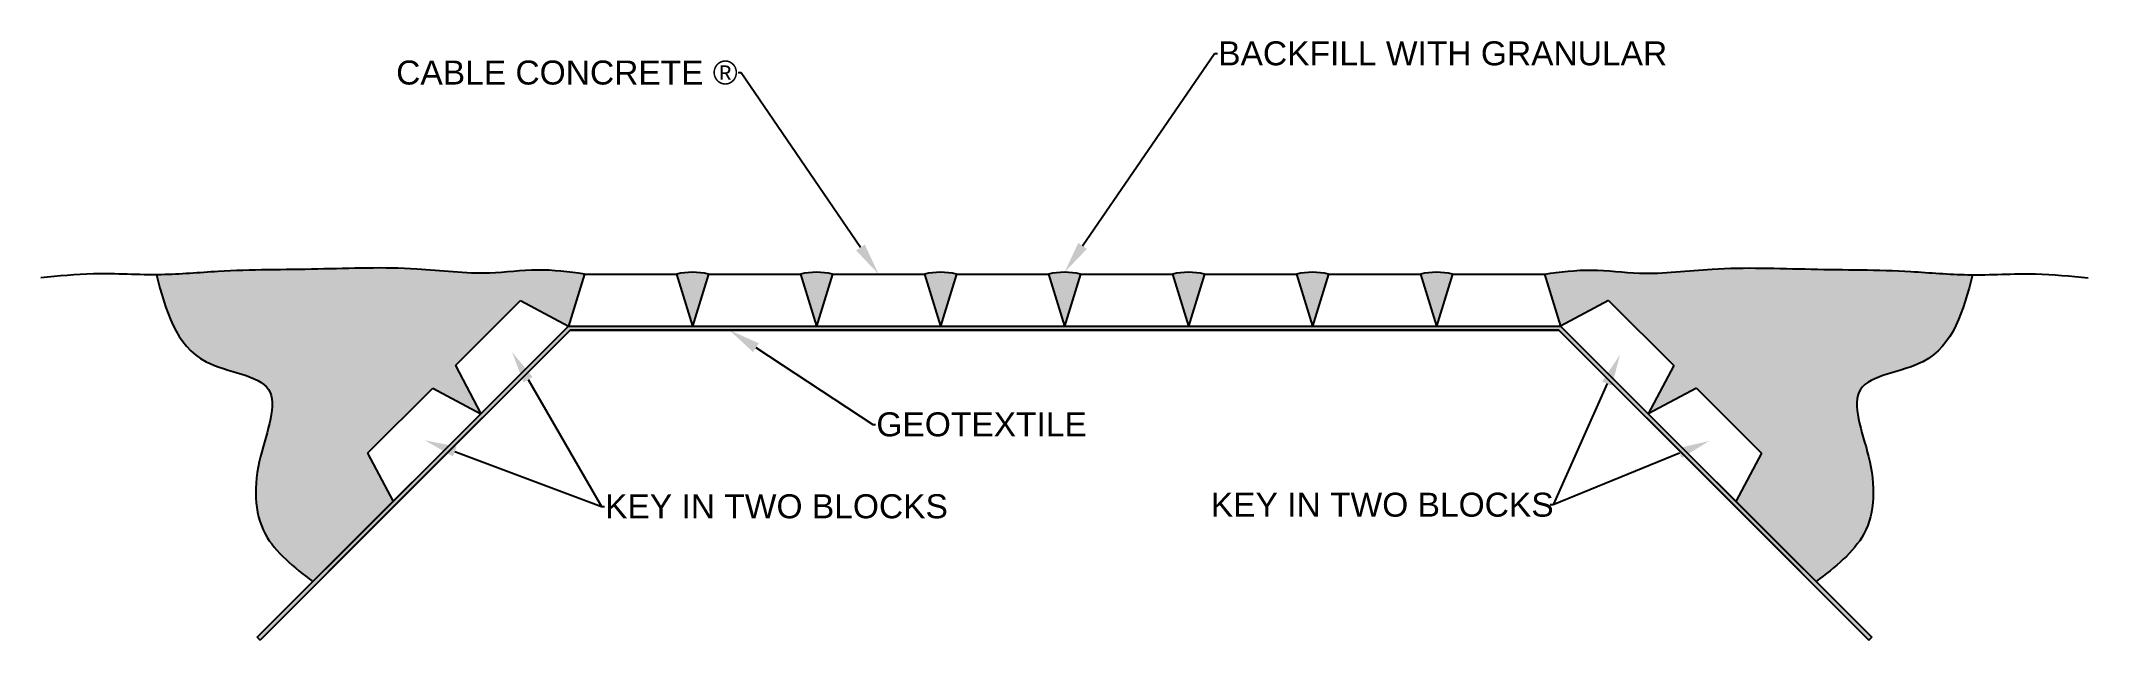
# Model space of a CAD drawing. Header units: inches. Extents: x -31 to 225, y -34 to 42.
import ezdxf
from ezdxf import colors
from ezdxf.entities.mleader import LeaderData, LeaderLine
from ezdxf.math import Vec2, Vec3

# ---------------------------------------------------------------- set-up
doc = ezdxf.new("R2010")
doc.units = ezdxf.units.IN
doc.header["$MEASUREMENT"] = 0
doc.styles.get("Standard").update_dxf_attribs({"font": 'arial.ttf'})
pattern_1 = [(228.01279, (1.44, 2), (-16, -18), [0.269072, -26.638176]), (184.96974, (1.26, 1.8), (24, 2), [0.461736, -45.71185]), (132.51045, (0.8, 1.76), (20, -22), [0.325576, -32.232065]), (267.27369, (0.02, 1.26), (2, 40), [0.420476, -41.627116]), (292.833654, (0, 0.84), (-10, 24), [0.41231, -40.818746]), (357.27369, (0.16, 0.46), (-40, 2), [0.420476, -41.627116]), (37.69424, (0.58, 0.44), (-26, -20), [0.556058, -55.049697]), (72.25533, (1.02, 0.78), (14, 44), [0.524976, -51.972643]), (121.429566, (1.18, 1.28), (-16, 26), [0.4219, -41.768146]), (175.23636, (0.96, 1.64), (22, -2), [0.481664, -23.601525]), (222.39744, (0.48, 1.68), (-24, -22), [0.622896, -61.66675]), (138.81407, (2, 1.24), (-14, 12), [0.212602, -21.04769]), (171.469234, (1.84, 1.38), (26, -4), [0.404474, -40.043023]), (225, (1.44, 1.44), (-2e-16, -2), [0.282842, -2.545585]), (203.1986, (1.3, 1.68), (10, 4), [0.152316, -15.07923]), (291.8014, (1.16, 1.62), (-2, 6), [0.215406, -10.554924]), (30.96376, (1.24, 1.42), (6, 4), [0.349858, -11.312046]), (161.56505, (1.54, 1.6), (4, -2), [0.252982, -6.071573]), (16.38954, (0, 1.62), (20, 6), [0.3544, -35.08569]), (70.34618, (0.34, 1.72), (-8, -22), [0.297322, -29.434815]), (293.1986, (1.54, 2), (-4, 10), [0.30463, -14.926916]), (343.61046, (1.66, 1.72), (-20, 6), [0.3544, -35.08569]), (339.44395, (0, 0.38), (-10, 4), [0.34176, -16.746247]), (294.77514, (0.32, 0.26), (-10, 22), [0.286356, -28.349286]), (66.8014, (1.56, 0), (4, 10), [0.30463, -14.926916]), (17.35402, (1.68, 0.28), (-26, -8), [0.335262, -33.190847]), (69.44395, (0.58, 0), (-4, -10), [0.17088, -16.917127]), (101.30993, (1.44, 0), (-2, 8), [0.10198, -10.09606]), (165.96376, (1.42, 0.1), (6, -2), [0.41231, -7.8339]), (186.00901, (1.02, 0.2), (20, 2), [0.3821, -37.827846]), (303.69007, (1.24, 1.24), (-2, 4), [0.288444, -6.922659]), (353.157227, (1.4, 1), (34, -4), [0.503588, -49.855125]), (60.9454, (1.9, 0.94), (-8, -14), [0.205912, -20.385348]), (90, (2, 1.12), (-2, 2), [0.12, -1.88]), (120.25644, (0.98, 0.26), (8, -14), [0.277848, -27.50704]), (48.01279, (0.84, 0.5), (16, 18), [0.538144, -26.369104]), (0, (1.2, 0.9), (2, 2), [0.52, -1.48]), (325.30485, (1.72, 0.9), (20, -14), [0.316228, -31.306549]), (254.0546, (1.98, 0.72), (-2, -8), [0.291204, -14.269016]), (207.645975, (1.9, 0.44), (-38, -20), [0.47413, -46.938948]), (175.42608, (1.48, 0.22), (-26, 2), [0.501598, -49.658147])]

msp = doc.modelspace()

# ---------------------------------------------------------------- hatches: boundary and pattern name
h = msp.add_hatch()
h.set_pattern_fill('EARTH', color=256, scale=10)
edge = h.paths.add_edge_path()
edge.add_line((28.68, 9.36), (34.69, 6.18))
edge.add_line((34.69, 6.18), (36.69, 12.68))
edge.add_spline(control_points=[(36.69, 12.68), (34.73, 12.94), (30.78, 13.46), (23.79, 12.39), (14.65, 13.7), (3.33, 13.18), (-7.33, 13.25), (-14.04, 12.61), (-16.61, 12.58), (-16.81, 12.58)], knot_values=[0, 0, 0, 0, 5.897142, 11.905069, 20.99375, 33.379889, 45.849541, 52.973184, 53.563993, 53.563993, 53.563993, 53.563993], degree=3, periodic=0)
edge.add_spline(control_points=[(-16.81, 12.58), (-15.65, 8.15), (-13.69, 0.71), (-0.12, -0.15), (-4.69, -10.84), (-4.66, -20.05), (0.39, -23.95), (2.74, -25.77)], knot_values=[0, 0, 0, 0, 12.514259, 21.053567, 29.491924, 39.186627, 47.62311, 47.62311, 47.62311, 47.62311], degree=3, periodic=0)
edge.add_line((2.74, -25.77), (12.77, -15.74))
edge.add_line((12.77, -15.74), (9.59, -9.73))
edge.add_line((9.59, -9.73), (17.72, -1.6))
edge.add_line((17.72, -1.6), (23.73, -4.78))
edge.add_line((23.73, -4.78), (20.55, 1.23))
edge.add_line((20.55, 1.23), (28.68, 9.36))
edge = h.paths.add_edge_path()
edge.add_spline(control_points=[(190.63, -25.77), (192.98, -23.95), (198.04, -20.05), (198.07, -10.84), (193.5, -0.15), (207.07, 0.71), (209.03, 8.15), (210.19, 12.58)], knot_values=[0, 0, 0, 0, 8.436483, 18.131187, 26.569543, 35.108851, 47.62311, 47.62311, 47.62311, 47.62311], degree=3, periodic=0)
edge.add_spline(control_points=[(210.19, 12.58), (209.99, 12.58), (207.42, 12.61), (200.71, 13.25), (190.05, 13.18), (178.73, 13.7), (169.58, 12.39), (162.6, 13.46), (158.65, 12.94), (156.69, 12.68)], knot_values=[0, 0, 0, 0, 0.59081, 7.714452, 20.184105, 32.570243, 41.658924, 47.666851, 53.563993, 53.563993, 53.563993, 53.563993], degree=3, periodic=0)
edge.add_line((156.69, 12.68), (158.69, 6.18))
edge.add_line((158.69, 6.18), (164.7, 9.36))
edge.add_line((164.7, 9.36), (172.83, 1.23))
edge.add_line((172.83, 1.23), (169.65, -4.78))
edge.add_line((169.65, -4.78), (175.66, -1.6))
edge.add_line((175.66, -1.6), (183.79, -9.73))
edge.add_line((183.79, -9.73), (180.61, -15.74))
edge.add_line((180.61, -15.74), (190.63, -25.77))
h = msp.add_hatch()
h.set_pattern_fill('GRAVEL', color=256, scale=2)
h.set_pattern_definition(pattern_1)
h.paths.add_polyline_path([(52.19, 12.68, 0.110743), (48.19, 12.68), (50.19, 6.18)])
h.paths.add_polyline_path([(67.69, 12.68, 0.110743), (63.69, 12.68), (65.69, 6.18)])
h.paths.add_polyline_path([(83.19, 12.68, 0.110743), (79.19, 12.68), (81.19, 6.18)])
h.paths.add_polyline_path([(98.69, 12.68, 0.110743), (94.69, 12.68), (96.69, 6.18)])
h = msp.add_hatch()
h.set_pattern_fill('GRAVEL', color=256, scale=2)
h.set_pattern_definition(pattern_1)
h.paths.add_polyline_path([(145.19, 12.68, 0.110743), (141.19, 12.68), (143.19, 6.18)])
h.paths.add_polyline_path([(129.69, 12.68, 0.110743), (125.69, 12.68), (127.69, 6.18)])
h.paths.add_polyline_path([(114.19, 12.68, 0.110743), (110.19, 12.68), (112.19, 6.18)])
h = msp.add_hatch()
h.set_pattern_fill('ANSI38', color=256, scale=5)
h.paths.add_polyline_path([(34.9, 5.68), (158.48, 5.68), (197.23, -33.07), (197.58, -32.71), (158.69, 6.18), (34.69, 6.18), (-4.2, -32.71), (-3.85, -33.07)])

# ---------------------------------------------------------------- linework, layer by layer
for p, q in [((36.69, 12.68), (34.69, 6.18)), ((36.69, 12.68), (48.19, 12.68)), ((48.19, 12.68), (50.19, 6.18)), ((52.19, 12.68), (50.19, 6.18)), ((52.19, 12.68), (63.69, 12.68)), ((63.69, 12.68), (65.69, 6.18)), ((67.69, 12.68), (65.69, 6.18)), ((67.69, 12.68), (79.19, 12.68)), ((79.19, 12.68), (81.19, 6.18)), ((83.19, 12.68), (81.19, 6.18)), ((83.19, 12.68), (94.69, 12.68)), ((94.69, 12.68), (96.69, 6.18)), ((98.69, 12.68), (96.69, 6.18)), ((98.69, 12.68), (110.19, 12.68)), ((110.19, 12.68), (112.19, 6.18)), ((114.19, 12.68), (112.19, 6.18)), ((114.19, 12.68), (125.69, 12.68)), ((125.69, 12.68), (127.69, 6.18)), ((129.69, 12.68), (127.69, 6.18)), ((129.69, 12.68), (141.19, 12.68)), ((141.19, 12.68), (143.19, 6.18)), ((145.19, 12.68), (143.19, 6.18)), ((145.19, 12.68), (156.69, 12.68)), ((156.69, 12.68), (158.69, 6.18)), ((20.55, 1.23), (28.68, 9.36)), ((28.68, 9.36), (34.69, 6.18)), ((164.7, 9.36), (158.69, 6.18)), ((164.7, 9.36), (172.83, 1.23)), ((-4.2, -32.71), (34.69, 6.18)), ((34.9, 5.68), (-3.85, -33.07)), ((12.77, -15.74), (34.69, 6.18)), ((13.12, -16.1), (34.9, 5.68)), ((23.73, -4.78), (34.69, 6.18)), ((34.69, 6.18), (50.19, 6.18)), ((34.69, 6.18), (158.69, 6.18)), ((34.69, 6.18), (158.69, 6.18)), ((34.9, 5.68), (158.48, 5.68)), ((158.48, 5.68), (34.9, 5.68)), ((50.19, 6.18), (65.69, 6.18)), ((65.69, 6.18), (81.19, 6.18)), ((81.19, 6.18), (96.69, 6.18)), ((96.69, 6.18), (112.19, 6.18)), ((112.19, 6.18), (127.69, 6.18)), ((127.69, 6.18), (143.19, 6.18)), ((143.19, 6.18), (158.69, 6.18)), ((158.48, 5.68), (180.25, -16.1)), ((197.23, -33.07), (158.48, 5.68)), ((158.69, 6.18), (169.65, -4.78)), ((158.69, 6.18), (180.61, -15.74)), ((158.69, 6.18), (197.58, -32.71)), ((20.55, 1.23), (23.73, -4.78)), ((172.83, 1.23), (169.65, -4.78)), ((9.59, -9.73), (17.72, -1.6)), ((17.72, -1.6), (23.73, -4.78)), ((175.66, -1.6), (169.65, -4.78)), ((175.66, -1.6), (183.79, -9.73)), ((12.77, -15.74), (23.73, -4.78)), ((169.65, -4.78), (180.61, -15.74)), ((9.59, -9.73), (12.77, -15.74)), ((183.79, -9.73), (180.61, -15.74)), ((12.77, -15.74), (-4.2, -32.71)), ((13.12, -16.1), (-3.85, -33.07)), ((180.25, -16.1), (197.23, -33.07)), ((180.61, -15.74), (197.58, -32.71)), ((-4.2, -32.71), (-3.85, -33.07)), ((-3.85, -33.07), (-4.2, -32.71)), ((197.23, -33.07), (197.58, -32.71)), ((197.58, -32.71), (197.23, -33.07))]:
    msp.add_line(p, q)
for centre in [(50.19, 3.76), (65.69, 3.76), (81.19, 3.76), (96.69, 3.76), (112.19, 3.76), (127.69, 3.76), (143.19, 3.76)]:
    msp.add_arc(centre, 9.14, 77.3613, 102.6387)
for points in [[(36.69, 12.68), (30.81, 13.18), (24.82, 12.79), (15.74, 13.3), (3.36, 13.29), (-9.11, 12.99), (-16.22, 12.59), (-24.69, 12.69), (-31.24, 12.19)], [(156.69, 12.68), (162.56, 13.18), (168.56, 12.79), (177.63, 13.3), (190.02, 13.29), (202.48, 12.99), (209.6, 12.59), (218.07, 12.69), (224.62, 12.19)], [(-16.81, 12.58), (-10.59, 1.72), (-2.79, -1.75), (-3.8, -10.13), (-3.22, -19.8), (2.74, -25.77)], [(210.19, 12.58), (203.97, 1.72), (196.16, -1.75), (197.18, -10.13), (196.6, -19.8), (190.63, -25.77)]]:
    msp.add_spline(points, degree=3)

# ---------------------------------------------------------------- leaders
ml = msp.add_multileader_mtext('Standard')
ml.set_content('BACKFILL WITH GRANULAR', color=256)
ml.set_leader_properties()
ml.build(insert=Vec2(0, 0))
ml.multileader.update_dxf_attribs({"dogleg_length": 0.36})
ctx = ml.context
ctx.base_point, ctx.char_height, ctx.landing_gap_size, ctx.plane_origin = Vec3(115.81, 40.24), 3, 0.09, Vec3(96.69, 12.9)
notes = []
notes.append((ctx, [(0, (1, 1, 0), (115.45, 40.24), (1, 0), 0.36, [(0, [(96.69, 12.9)], 0, [])])]))
ctx.mtext.insert, ctx.mtext.flow_direction = Vec3(115.9, 41.76), 5
ml = msp.add_multileader_mtext('Standard')
ml.set_content('CABLE CONCRETE ®', color=256)
ml.set_leader_properties()
ml.build(insert=Vec2(0, 0))
ml.multileader.update_dxf_attribs({"dogleg_length": 0.36})
ctx = ml.context
ctx.base_point, ctx.char_height, ctx.landing_gap_size, ctx.plane_origin = Vec3(13.26, 37.84), 3, 0.09, Vec3(73.44, 12.68)
ctx.text_align_type = 2
notes.append((ctx, [(0, (1, 1, 0), (56.28, 37.84), (-1, 0), 0.36, [(0, [(73.44, 12.68)], 0, [])])]))
ctx.mtext.insert, ctx.mtext.alignment, ctx.mtext.flow_direction = Vec3(55.83, 39.36), 3, 5
ml = msp.add_multileader_mtext('Standard')
ml.set_content('GEOTEXTILE', color=256)
ml.set_leader_properties()
ml.build(insert=Vec2(0, 0))
ml.multileader.update_dxf_attribs({"dogleg_length": 0.36})
ctx = ml.context
ctx.base_point, ctx.char_height, ctx.landing_gap_size, ctx.plane_origin = Vec3(73.08, -6.14), 3, 0.09, Vec3(54.78, 5.68)
notes.append((ctx, [(0, (1, 1, 0), (72.72, -6.14), (1, 0), 0.36, [(0, [(54.78, 5.68)], 0, [])])]))
ctx.mtext.insert, ctx.mtext.flow_direction = Vec3(73.17, -4.61), 5
ml = msp.add_multileader_mtext('Standard')
ml.set_content('KEY IN TWO BLOCKS', color=256)
ml.set_leader_properties()
ml.build(insert=Vec2(0, 0))
ml.multileader.update_dxf_attribs({"dogleg_length": 0.36})
ctx = ml.context
ctx.base_point, ctx.char_height, ctx.landing_gap_size, ctx.plane_origin = Vec3(39.18, -16.38), 3, 0.09, Vec3(27.63, 2.94)
notes.append((ctx, [(0, (1, 1, 0), (38.82, -16.38), (1, 0), 0.36, [(0, [(27.63, 2.94)], 0, [])])]))
ctx.mtext.insert, ctx.mtext.flow_direction = Vec3(39.27, -14.85), 5
ml = msp.add_multileader_mtext('Standard')
ml.set_content('KEY IN TWO BLOCKS', color=256)
ml.set_leader_properties()
ml.build(insert=Vec2(0, 0))
ml.multileader.update_dxf_attribs({"dogleg_length": 0.36})
ctx = ml.context
ctx.base_point, ctx.char_height, ctx.landing_gap_size, ctx.plane_origin = Vec3(114.89, -16.17), 3, 0.09, Vec3(166.13, 2.63)
notes.append((ctx, [(0, (1, 1, 0), (157.75, -16.17), (-1, 0), 0.36, [(0, [(166.13, 2.63)], 0, [])])]))
ctx.mtext.insert, ctx.mtext.flow_direction = Vec3(114.98, -14.65), 5
ml = msp.add_multileader_mtext('Standard')
ml.set_content('', color=256)
ml.set_leader_properties()
ml.build(insert=Vec2(0, 0))
ml.multileader.update_dxf_attribs({"dogleg_length": 0.36})
ctx = ml.context
ctx.base_point, ctx.char_height, ctx.landing_gap_size, ctx.plane_origin = Vec3(39.18, -16.38), 3, 0.09, Vec3(16.73, -8.1)
notes.append((ctx, [(0, (1, 1, 0), (38.82, -16.38), (1, 0), 0.36, [(0, [(16.73, -8.1)], 0, [])])]))
ctx.mtext.insert, ctx.mtext.flow_direction = Vec3(39.27, -14.88), 5
ml = msp.add_multileader_mtext('Standard')
ml.set_content('', color=256)
ml.set_leader_properties()
ml.build(insert=Vec2(0, 0))
ml.multileader.update_dxf_attribs({"dogleg_length": 0.36})
ctx = ml.context
ctx.base_point, ctx.char_height, ctx.landing_gap_size, ctx.plane_origin = Vec3(157.21, -16.17), 3, 0.09, Vec3(177.27, -8.19)
ctx.text_align_type = 2
notes.append((ctx, [(0, (1, 1, 0), (157.75, -16.17), (-1, 0), 0.36, [(0, [(177.27, -8.19)], 0, [])])]))
ctx.mtext.insert, ctx.mtext.alignment, ctx.mtext.flow_direction = Vec3(157.3, -14.67), 3, 5
for ctx, leaders in notes:
    for number, flags, end, landing, length, lines in leaders:
        leader = LeaderData()
        leader.index, (leader.has_last_leader_line, leader.has_dogleg_vector, leader.attachment_direction) = number, flags
        leader.last_leader_point, leader.dogleg_vector, leader.dogleg_length = Vec3(end), Vec3(landing), length
        for number, points, colour, breaks in lines:
            line = LeaderLine()
            line.index, line.vertices, line.color, line.breaks = number, Vec3.list(points), colors.encode_raw_color(colour), breaks
            leader.lines.append(line)
        ctx.leaders.append(leader)

doc.saveas('drawing.dxf')
